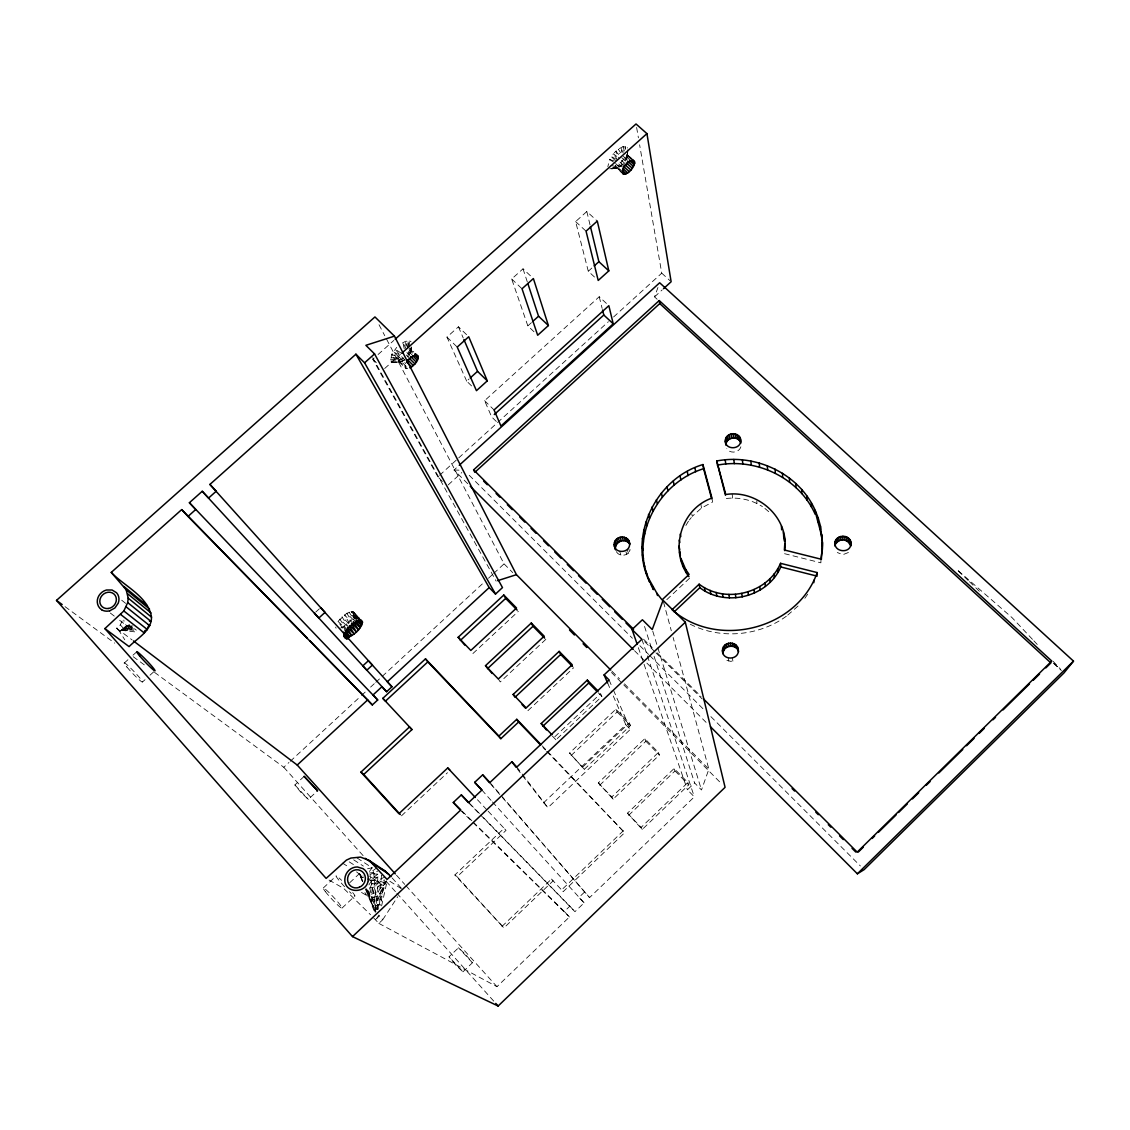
<?xml version="1.0" encoding="UTF-8"?>
<svg xmlns="http://www.w3.org/2000/svg" width="1130" height="1130" viewBox="0 0 1130 1130"><rect width="100%" height="100%" fill="white"/><g stroke="black" fill="none" stroke-linecap="round" stroke-linejoin="round"><path stroke-width="0.75" stroke-dasharray="5 3.75" d="M820.917 560.381L820.889 562.825L784.545 553.686M304.154 776.381L294.888 784.955L300.721 792.187L308.292 799.348L317.544 790.76M375.923 911.783L372.801 899.861L378.126 898.633L381.502 899.537L379.511 904.805L373.38 906.486C367.01 895.624 368.479 880.129 381.502 875.227L379.511 904.805L380.683 905.102L384.412 879.875L377.886 883.378L375.061 886.372C372.392 894.706 371.756 904.057 375.315 912.235L375.555 905.257L369.962 874.578L377.688 871.089M411.235 347.602L410.444 353.591L409.992 350.244L411.235 347.602L410.444 353.591M408.029 357.066L408.198 352.97L409.992 350.244L409.399 355.343L408.198 352.97M627.842 149.782L627.136 158.313L626.627 154.641M627.772 151.18L627.136 158.313M626.557 156.011L626.317 160.093L625.187 157.437L618.562 165.22L611.528 168.963L619.042 167.41L623.788 163.652M132.902 626.006L129.583 625.879L121.037 630.258L127.422 630.243L129.653 624.692L126.278 626.048L119.596 631.543L124.766 639.764M409.385 346.882L409.724 340.949L405.515 341.317L400.204 344.269M411.504 347.602L411.08 351.939L411.659 346.91M411.574 347.871L411.292 350.512L410.374 348.662L413.863 352.094M404.724 360.032L401.39 361.699L393.523 362.589L390.796 361.007L391.545 354.552L396.729 347.376M377.66 909.438L377.745 874.154L373.832 873.942L377.702 872.614M391.87 362.109L399.992 361.882L397.958 359.792L399.836 354.947L395.105 349.099L401.207 353.182M405.119 365.23L405.161 367.773L408.325 368.55L398.156 358.351L391.545 354.552L398.791 356.699L405.769 363.577M381.601 905.893L387.209 880.821M378.296 909.255L378.225 904.72L386.573 880.736M129.653 624.692L123.848 627.87L122.026 630.102L127.083 624.65M654.115 656.389L694.569 782.921L701.49 789.969L708.877 769.177L673.141 637.49M657.137 299.252L654.538 296.865L657.957 287.472M385.485 881.245L383.564 885.51L380.711 887.106C376.643 894.381 374.284 903.153 376.657 911.359L378.126 898.633L385.627 882.022M123.792 628.125L125.684 628.224L126.278 626.048L128.439 624.41M376.982 918.167L378.832 915.046L382.731 919.721L378.861 923.394L371.812 915.992M119.596 631.543L116.616 628.209L120.345 624.862L123.142 618.633M740.856 446.816C739.147 452.833 730.022 454.062 726.83 448.666M616.33 551.638C619.452 557.26 628.732 555.918 630.441 549.83M131.702 626.373L125.995 627.475C124.78 626.684 121.221 629.198 123.566 630.144L125.458 626.642L129.583 625.879M368.889 884.889L374.143 877.064L377.745 874.154L380.245 874.874M368.112 881.88L370.541 877.643L377.787 877.247M122.337 629.777L130.529 630.356L132.295 627.687L124.455 627.743L122.803 630.102L123.848 627.87M688.467 521.184L685.303 526.453L684.526 522.625M382.731 919.721L397.774 896.655M132.295 627.687L125.275 628.958L124.342 630.159L122.549 629.17M804.842 598.293L808.727 592.685M369.411 871.47L372.123 867.784L355.668 857.034M689.413 519.97L691.306 517.54M342.588 628.096L337.997 621.359L346.825 613.265L352.645 611.514L359.707 618.491M798.062 606.019L787.681 615.158M623.449 830.663L561.61 889.932L563.206 891.627L624.65 832.711L547.075 750.942M642.236 829.462L641.134 827.386L687.888 782.497L674.13 768.485L627.461 813.176L642.236 829.462L688.693 784.856L687.888 782.497M490.773 784.149L589.592 897.587L694.329 796.862L687.407 789.799L694.569 782.921M473.244 822.075L564.322 911.486L569.831 906.189L480.829 814.914M584.478 892.121L578.984 897.39L584.111 902.87L574.944 911.684L480.759 815.196M378.861 923.394L496.96 986.688L569.435 916.981L564.322 911.486M501.918 926.473L551.468 879.069L553.135 880.835L503.909 927.928L454.867 874.973L504.107 828.304L506.042 830.366L457.142 876.739L454.867 874.973M462.975 971.828L472.439 962.76L465.475 954.356L458.498 947.788L449.034 956.827L455.941 965.303L462.975 971.828L449.034 956.827M628.633 815.337L675.005 770.928L674.13 768.485M613.096 799.192L611.824 796.933L658.409 752.481L644.82 738.639L598.321 782.906L613.096 799.192L659.383 755.01L658.409 752.481M584.337 769.318L630.455 725.531L629.311 722.833L615.892 709.188L569.562 753.032L584.337 769.318L569.562 753.032M522.385 775.533L547.866 807.71L630.342 729.373L613.223 689.568M599.677 785.251L645.88 741.252L644.82 738.639M571.088 755.546L617.121 711.957L615.892 709.188M543.389 802.978L625.822 724.768L611.104 690.995M582.896 766.889L629.311 722.833M557.231 738.61L601.894 696.433L600.567 693.58L554.336 737.212L555.946 739.811L552.386 736.11M375.485 919.58L379.355 915.922L378.409 916.077M666.799 599.663L689.851 577.967M341.995 908.139L354.848 896.034M323.293 888.01L336.161 875.934M401.489 815.832L447.466 772.722M527.922 710.685L573.687 667.717M349.721 882.728L359.382 873.645L363.239 876.075M545.846 639.34L500.237 681.927L498.316 679.003M472.919 653.536L518.345 611.33M154.513 672.35L283.785 767.27L288.969 762.482M290.255 761.295L360.23 696.673M361.529 695.473L365.414 691.885M370.598 687.096L374.482 683.509M375.782 682.322L483.329 582.995M488.513 578.221L492.398 574.619M493.697 573.433L504.065 563.856L385.57 337.249M376.756 867.854L369.68 873.024L373.677 872.388L372.123 867.784L367.533 868.758M315.68 612.149L319.409 608.745M442.437 481.436L437.889 476.846L457.41 459.077M458.709 457.904L608.378 321.711M613.59 316.979L661.742 273.163L639.608 144.795M467.735 483.725L454.034 470.024L457.947 466.464M448.229 484.897L461.789 472.538M654.538 296.865L662.194 289.873M496.31 421.476L491.677 416.928L484.601 400.684L599.225 296.738L608.844 305.679M471.563 385.909L466.69 381.135L469.091 378.96M533.982 331.754L527.837 325.892L531.411 322.672M594.493 277.02L588.292 271.271L591.823 268.078M142.55 681.927L145.036 679.681M150.022 675.175L154.994 670.683M124.229 663.098L127.972 659.708M132.973 655.202L136.73 651.826M466.69 381.135L446.957 337.093L458.441 326.796L468.724 336.74M527.837 325.892L511.678 278.997L523.02 268.813L533.388 278.559M588.292 271.271L575.622 221.593L586.823 211.522L597.29 221.085M384.652 368.535L400.387 354.439M437.889 476.846L372.801 359.227L376.742 355.696M378.07 354.523L393.861 340.413M711.942 498.09L712.564 502.045L701.518 508.02L692.266 516.325L691.518 512.441M403.438 357.998L395.655 362.363L401.39 361.699L398.127 361.487L403 361.063L400.769 360.004L403.41 360.018M848.418 552.485L842.867 554.689L837.288 552.528M340.667 628.082C346.543 625.003 352.814 620.059 354.086 613.223L353.662 612.093L359.001 618.096M786.325 616.245C758.894 636.19 720.347 639.679 690.091 624.156M366.629 888.858L369.524 894.946L375.668 892.559L382.321 893.943M383.155 888.321L377.929 886.443L369.665 887.898L367.603 889.169L369.524 894.946M726.901 660.344L730.827 661.375L734.811 660.358M384.822 877.064L377.844 880.298L372.222 886.881L371.459 900.723L365.767 887.982M122.986 629.043L134.837 628.93L136.815 630.554L123.537 629.269M609.776 168.879L615.666 167.381L620.017 170.008M611.528 168.963L616.486 167.862L611.443 168.624M371.657 883.815L377.886 883.378L383.564 885.51M371.092 880.736L377.844 880.298L383.988 882.699L377.929 886.443L375.668 892.559L374.44 899.155L375.315 912.235L366.021 889.72M617.63 167.876L613.661 168.356L620.61 166.506L618.562 165.22L622.22 165.234L621.006 162.889M612.799 167.664L615.666 167.381L622.814 173.794M726.322 498.5C738.836 497.002 751.789 499.799 762.425 506.593M390.796 361.007L398.212 360.894L405.854 368.479M472.439 962.76L458.498 947.788M454.034 470.024L460.856 470.207M125.684 628.224L131.461 629.156M390.373 359.284L397.958 359.792L406.927 368.747M121.037 630.258L137.634 632.179M398.156 358.351L390.613 357.094L397.958 359.792M610.779 165.376L615.229 166.463L622.39 172.876M613.689 160.841L609.579 159.443L607.841 166.661M616.316 159.274L611.274 156.59L609.579 159.443L614.409 162.734M294.888 784.955L308.292 799.348M329.056 880.072L343.675 888.406L370.584 914.792M361.501 892.446L368.987 896.824M409.724 340.949L411.08 341.783M342.447 863.108L349.495 867.501M356.557 871.894L363.719 877.53M369.665 876.301L378.451 881.838M349.227 861.879L353.422 864.535M353.676 859.831L363.38 866.088M389.864 881.259L401.065 888.533M764.911 508.429L770.773 513.43M65.017 606.641L114.737 643.154M133.213 656.714L145.996 666.093M116.616 628.209L132.026 639.877M110.316 613.039L114.3 616.133M119.625 620.243L126.278 625.384M616.754 156.42L613.406 153.793L611.274 156.59L616.429 161.774M121.687 600.2L125.614 603.349M398.791 356.699L393.07 351.826L399.836 354.947L406.814 361.826M633.111 159.81L627.136 154.471L631.133 158.61M627.517 155.036L633.506 160.389M626.359 155.022L632.348 160.361M626.161 156.547L630.95 160.827M623.379 156.364L629.382 161.731M621.754 157.663L627.743 163.031M621.373 160.319L626.175 164.613M619.96 162.099L624.763 166.378M618.816 163.921L623.605 168.215M615.624 163.553L622.8 169.994M622.376 171.576L615.214 165.15L615.666 167.381M661.742 273.163L669.963 280.664M575.622 221.593L586.06 231.184M1053.598 663.352L1061.395 670.528M511.678 278.997L522.032 288.772M968.226 580.509L956.884 569.562L1012.113 617.7L1032.622 639.524M969.484 581.724L979.569 591.442M1053.909 663.183L1060.208 669.257M446.957 337.093L457.226 347.079M484.601 400.684L494.064 409.95M337.997 621.359L344.283 627.503M460.489 810.238L471.761 821.284M473.004 822.513L569.435 916.981M409.3 348.379L413.947 352.941M409.074 349.679L412.563 353.111M346.458 625.568L339.833 619.085L346.783 629.961M342.941 626.924L345.159 629.099M462.015 811.058L472.001 820.846M408.608 351.472L412.097 354.905M406.871 352.504L409.201 354.792M406.306 355.018L408.636 357.306M348.647 623.421L342.037 616.867L348.662 627.743M372.801 359.227L378.649 365.047M643.549 639.199L652.293 647.914M657.293 652.9L701.024 696.476M644.707 641.642L654.694 651.6M655.951 652.843L702.168 698.919M469.233 475.278L632.419 638.252M639.891 645.724L648.606 654.425M649.849 655.668L703.411 709.174M710.883 716.632L860.354 865.933M634.537 650.725L707.987 724.259M353.196 623.689L344.41 614.889L349.241 622.927M612.036 671.305L619.494 678.833M624.452 683.848L708.877 769.177M504.065 563.856L512.709 572.599M611.485 672.477L721.378 783.584M598.307 692.789L601.894 696.433M617.121 711.957L630.455 725.531M645.88 741.252L659.383 755.01M675.005 770.928L688.693 784.856M625.822 724.768L630.342 729.373M353.365 619.932L346.825 613.265L351.374 620.723M469.854 803.67L479.6 813.671M468.526 802.667L479.544 813.939M355.583 618.816L349.099 612.121L355.54 622.15M355.484 619.254L353.054 616.754L354.848 619.466M598.321 782.906L611.824 796.933M627.461 813.176L641.134 827.386M542.216 745.885L545.861 749.684M542.979 747.467L545.409 750.009M546.638 751.281L624.65 832.711M359.651 620.497L351.091 611.528L357.744 621.062M357.49 618.604L353.874 614.805L356.755 618.83M360.117 619.579L354.086 613.223L358.196 618.435M361.148 620.483L352.645 611.514L358.648 619.212M1033.837 640.809L1037.453 644.665M1053.132 661.347L1060.378 669.059M477.439 799.715L487.313 810.323M488.16 811.213L506.042 830.366M551.468 879.069L563.206 891.627M569.831 906.189L574.944 911.684M457.142 876.739L503.909 927.928M481.903 790.054L491.282 800.647M492.454 801.947L584.111 902.87M396.489 875.213L404.766 884.395M405.952 885.694L496.96 986.688M392.152 877.968L401.32 888.166M283.785 767.27L363.874 856.484M386.248 881.4L395.67 891.895M396.842 893.209L494.601 1002.084M618.647 154.457L615.808 151.265L618.322 149.132L623.124 146.589L626.571 146.858L627.517 148.016M120.345 624.862L123.311 628.209M353.662 612.093L359.199 618.364M489.911 782.525L500.223 794.418M501.367 795.746L589.592 897.587M362.518 881.598L359.382 873.645L364.693 880.44M517.13 768.668L521.34 774.163M516.848 767.044L521.128 772.652M522.187 774.05L547.866 807.71M617.573 159.952L613.406 153.793L615.808 151.265L618.972 158.172M362.702 881.683L359.382 873.645L364.764 881.965M620.638 152.833L618.322 149.132L619.664 153.609M372.688 357.645L496.155 581.145M379.03 324.748L384.751 335.695M406.277 349.17L402.916 342.517L404.54 350.201M362.716 881.471L359.382 873.645L362.998 881.259M359.382 873.645L362.928 881.612M607.601 682.958L610.398 689.385M609.112 680.006L612.531 687.972M623.181 153.03L620.836 147.55L621.641 152.197M458.441 326.796L463.215 337.927M366.049 889.282L373.38 906.486M335.624 627.094L336.076 628.181M365.668 889.55L374.468 911.811M638.351 647.674L643.479 662.547M644.043 664.2L687.407 789.799M641.897 639.283L646.869 654.214M647.419 655.88L694.329 796.862M407.902 348.534L405.515 341.317L405.981 346.034M523.02 268.813L527.3 281.893M619.706 551.384L620.879 555.042M644.538 626.43L651.982 649.736M625.978 551.85L626.74 554.293M652.759 631.204L701.49 789.969M627.235 549.448L628.365 553.121M628.506 547.923L629.622 551.61M624.353 151.01L623.124 146.589L623.506 151.279M663.508 602.036L671.305 630.738M369.665 887.898L372.801 899.861M599.225 296.738L602.135 308.377M586.823 211.522L590.044 224.912M409.004 346.853L407.845 340.794L407.888 346.995M728.257 658.013L728.794 661.107M636.614 127.45L638.408 137.846M700.84 504.093L701.518 508.02M732.381 658.027L732.89 661.107M625.582 149.414L625.074 146.377L625.116 149.4M732.155 494.093L732.65 498.09M373.677 872.388L377.335 909.466M756.775 500.901L757.001 503.542M625.187 157.437L625.187 160.418M352.701 892.531A13.715 1.144 47.1 0 1 349.438 891.683M344.608 886.725A13.715 1.144 47.1 0 1 336.246 876.47A13.715 1.144 47.1 0 1 341.627 880.355M129.922 626.966A8.39 7.543 -42.5 0 1 123.82 620.102M370.019 880.581A8.927 8.447 -56.5 0 1 380.937 885.496A8.927 8.447 -56.5 0 1 375.555 896.909A8.927 8.447 -56.5 0 1 364.651 891.994M126.998 667.138A13.207 1.144 46.3 0 0 142.267 682.068A13.207 1.144 46.3 0 0 130.896 668.367A13.207 1.144 46.3 0 0 126.998 667.138M325.369 891.598A13.73 1.285 47.1 0 0 341.43 908.026A13.73 1.285 47.1 0 0 331.09 894.607A13.73 1.285 47.1 0 0 325.369 891.598"/><path stroke-width="1.5" d="M822.16 551.285C824.067 537.075 817.484 523.769 815.21 510.407C799.009 473.555 755.631 453.384 716.702 460.998L725.418 495.166M817.159 574.958L817.174 572.571L780.548 563.319C767.581 593.674 725.149 604.126 699.131 584.182L672.039 609.72C717.126 649.355 797.215 629.678 817.174 572.571M634.721 163.116L633.506 160.389C627.729 161.039 621.514 167.918 622.814 173.794L623.633 174.274C629.17 173.78 633.266 168.144 634.721 163.116L631.133 159.923M818.219 522.004L818.247 518.119L815.21 510.407M820.422 529.942L820.451 526.1L818.247 518.119M821.793 538.078L820.451 526.1M821.835 534.278L822.4 542.555L821.355 559.534M822.343 546.313L822.4 542.555M834.999 546.03C832.09 533.148 853.969 533.417 850.763 545.974M835.211 545.352L836.129 539.801M835.988 543.558L837.231 542.033L837.372 538.247M837.231 542.033L838.856 540.846L839.011 537.061M688.989 576.71C668.946 550.748 680.797 508.952 711.942 498.09L702.917 464.557C655.188 478.781 627.574 536.877 649.736 582.218L645.823 570.961M838.856 540.846L840.748 540.098L840.904 536.298M646.84 574.506C632.108 531.185 660.768 481.889 703.595 468.696L702.917 464.557M840.748 540.098L842.782 539.843L842.952 536.058M850.636 541.538L850.41 545.31L848.362 541.99L844.816 540.084L845 536.284M846.709 540.818L846.921 537.018M848.362 541.99L848.559 538.205M849.619 543.53L849.845 539.745M784.757 550.663L784.799 543.883L784.361 549.985L820.931 559.166L822.103 550.889M111.249 572.416C124.371 586.272 148.242 596.358 151.505 617.135C151.547 630.921 137.479 638.026 129.088 646.614L104.892 628.591L123.848 610.963L127.704 602.601L128.199 598.137L126.179 589.818L111.249 572.416L181.676 509.616L307.318 638.168M850.918 543.474C851.031 554.392 832.429 552.231 835.338 541.595M722.466 650.583C722.324 640.724 738.695 640.682 738.37 650.626C738.526 660.485 722.141 660.527 722.466 650.583L723.031 653.705C722.875 645.075 736.633 643.351 738.596 651.77M409.936 367.9C413.891 365.484 418.707 361.332 418.015 356.233L417.337 355.512C412.959 354.566 409.3 358.733 406.814 361.826M725.319 440.841C725.291 431.66 740.8 431.321 740.687 440.686C740.757 449.895 725.206 450.206 725.319 440.841L725.856 445.107C725.841 437.013 738.822 435.262 740.885 443.115M614.212 544.293C614.212 534.928 629.989 534.575 629.636 544.222C629.678 553.615 613.858 553.954 614.212 544.293L615.624 549.872L614.423 546.186M615.426 547.979C615.483 540.733 626.331 537.88 629.848 544.264L628.718 540.55M368.225 879.098C368.225 894.127 343.336 894.353 344.876 878.702A12.19 11.498 -55.6 0 1 357.334 866.964L363.083 868.673A12.19 11.498 -55.6 0 1 368.225 879.098M610.793 670.048L516.438 574.676L394.455 336.133L365.88 345.314L374.553 353.916L502.483 587.6L495.505 594.055L364.58 362.815L355.922 354.184L209.912 484.431L345.286 635.018C343.054 641.063 353.817 638.944 344.226 634.241M345.229 635.159L344.41 634.085C347.645 627.701 353.704 621.218 361.148 620.483L362.518 622.122C360.993 629.396 354.199 634.919 347.546 637.574L343.619 632.15M699.131 584.182L699.823 587.685C725.686 607.516 767.877 597.12 780.759 566.949L780.548 563.319M459.246 465.277L659.666 282.768L1073.5 661.121L1063.994 672.915L864.097 869.662L857.373 873.801L710.473 726.745M858.292 852.062L863.334 847.119M872.148 838.474L874.662 836.002M878.434 832.287L896.062 814.984M898.576 812.512L907.39 803.854M912.419 798.91L918.718 792.737M926.261 785.322L930.047 781.607M938.846 772.948L962.774 749.473M966.546 745.758L974.102 738.342M979.131 733.398L984.174 728.455M992.973 719.796L995.502 717.324M1003.045 709.908L1029.487 683.947M1033.258 680.246L1039.544 674.059M1045.843 667.886L1050.886 662.943L659.765 303.575L659.228 300.566L473.625 469.868L474.84 472.312L659.765 303.575M857.373 873.801L1073.5 661.121M394.455 336.133L374.948 316.937L56.5 600.383L352.518 936.601L498.132 1006.025L725.079 787.327L685.317 622.235L663.056 600.341L652.25 629.537L642.405 619.763L632.066 629.495L637.207 644.368M352.518 936.601L685.317 622.235M104.892 628.591L326.132 878.406L346.43 860.1L350.907 858.051L360.47 857.105L369.27 860.467L387.067 879.437L460.489 810.238L453.285 802.484L461.323 794.913L468.639 802.413M461.323 794.913L468.526 802.667L481.903 790.054L474.685 782.341L482.68 774.827L489.911 782.525L511.876 761.804L516.848 767.044L609.112 680.006L604.084 674.921L641.897 639.283L632.066 629.495M546.44 729.938L541.185 723.539L587.332 680.105L598.166 691.122M542.866 726.223L588.73 683.029L587.332 680.105M674.186 611.853L699.823 587.685M450.023 770.335L447.748 767.92L398.904 813.699L360.922 772.129L409.498 726.929L411.984 729.57L363.719 774.502L360.922 772.129M516.763 719.316L518.599 722.014L500.844 738.681L498.909 736.082L516.763 719.316L541.002 744.614M513.161 694.427L559.138 651.374L572.204 664.694L526.142 707.931L513.161 694.427L514.998 697.267L560.692 654.468L559.138 651.374M485.476 665.683L531.284 623.025L544.194 636.176L498.316 679.003L485.476 665.683L492.129 673.494M487.482 668.678L533.007 626.274L531.284 623.025M133.425 640.936L297.218 765.038L367.674 699.922L372.335 704.936L377.702 699.979L373.027 694.964L381.94 686.715L386.615 691.715L391.955 686.786L347.546 637.574L348.266 638.521M355.922 354.184L489.177 587.6L387.279 681.786L391.955 686.786M411.984 729.57L382.816 698.34L425.487 658.861L498.909 736.082M425.487 658.861L427.846 661.883L385.457 701.137L382.816 698.34M458.159 637.292L503.796 595.03L516.537 608.011L470.829 650.456L458.159 637.292L464.896 645.202M460.32 640.442L505.661 598.42L503.796 595.03M613.223 323.816L500.957 426.024L494.064 409.95L608.844 305.679L613.223 323.816L603.801 315.016L602.544 310.03M663.48 288.715L671.135 281.737L646.939 133.623L636.02 123.975L395.175 339.226M494.276 414.555L603.801 315.016M470.306 377.872L477.524 371.346L463.893 339.523M532.597 321.584L538.544 316.216L527.837 283.517M594.168 265.96L598.886 261.694L590.439 226.579M487.298 380.852L476.45 390.683L457.226 347.079L468.724 336.74L487.298 380.852L477.524 371.346M548.403 325.539L537.668 335.257L522.032 288.772L533.388 278.559L548.403 325.539L538.544 316.216M608.816 270.861L598.208 280.466L586.06 231.184L597.29 221.085L608.816 270.861L598.886 261.694M401.701 353.266L646.939 133.623M181.676 509.616L188.004 516.424L195.716 509.531L189.388 502.723L202.228 491.282L208.57 498.062L216.254 491.197L209.912 484.431M364.58 362.815L374.553 353.916M147.677 627.291L149.64 625.653L126.235 606.937M109.723 610.793L114.879 607.997L118.24 603.166A11.441 10.227 -42.1 0 0 116.588 592.77L112.054 590.001L106.474 590.001A11.427 10.198 -42.1 0 0 97.971 597.601C96.304 601.866 97.604 607.22 101.615 609.706M497.709 580.65L516.438 574.676M717.282 465.165C755.998 457.594 799.108 477.693 815.21 514.334M842.782 539.843L844.816 540.084M780.759 566.949L817.159 576.159M149.4 621.006L151.053 621.443L127.704 602.601M381.22 868.998L385.259 871.117L390.994 876.696M148.355 624.791L149.64 625.653M365.089 858.277L388.706 874.14M369.27 860.467L385.259 871.117M56.5 600.383L62.178 604.55M120.656 614.466L144.273 632.941L144.739 630.78L147.352 629.551L123.848 610.963M128.199 598.137L151.505 617.135M127.676 593.815L150.996 612.94M123.777 586.357L147.183 605.694M126.179 589.818L149.527 609.056M632.334 159.683L634.721 161.816M629.523 160.446L634.283 164.712M627.517 161.152L633.464 166.477M626.373 162.96L632.334 168.285M624.975 164.726L630.921 170.051M623.407 166.294L629.354 171.619M622.983 168.638L627.743 172.904M622.616 170.616L626.175 173.808M622.39 172.141L624.777 174.274M659.228 300.566L1051.79 661.05L857.204 852.119L703.524 698.962M415.699 353.958L418.015 356.233M414.781 353.93L418.255 357.348M414.555 355.357L418.029 358.775M347.842 627.772L354.128 633.944L349.297 625.992M346.26 630.173L351.783 635.597L347.178 628.252M343.859 635.357L347.221 638.662L344.029 634.919M453.285 802.484L460.772 809.829M412.761 355.865L417.38 360.413M410.543 356.473L416.334 362.165M409.187 358.21L414.964 363.902M407.591 359.806L413.368 365.499M407.04 362.306L411.659 366.869M345.102 632.461L349.537 636.84L344.834 629.763M350.187 625.808L356.416 631.981L351.501 623.873M473.625 469.868L633.563 629.241M483.584 481.027L487.341 484.77M496.084 493.485L499.827 497.214M507.314 504.686L512.314 509.672M519.814 517.13L524.8 522.116M531.043 528.346L536.044 533.318M543.544 540.79L548.53 545.776M554.774 552.005L561.031 558.22M567.274 564.449L573.517 570.678M578.518 575.65L586.004 583.122M591.004 588.109L597.247 594.338M602.248 599.31L609.734 606.782M614.734 611.768L622.22 619.226M625.978 622.969L632.221 629.198M792.088 788.556L794.588 791.057M815.818 812.216L818.318 814.702M828.304 824.66L830.804 827.16M839.548 835.875L843.305 839.604M852.034 848.319L855.791 852.062M470.221 486.225L633.294 649.482M352.32 623.647L358.507 629.82L353.393 621.641M569.506 630.017L574.45 635.018M583.08 643.761L586.795 647.504M505.661 598.42L517.187 610.158M533.007 626.274L544.674 638.153M560.692 654.468L572.514 666.502M588.73 683.029L597.106 691.56M489.177 587.6L495.505 594.055M355.357 622.658L360.244 627.63L355.752 620.822M344.579 634.707L348.111 638.323M309.775 640.682L367.674 699.922M188.004 516.424L372.335 704.936M356.699 620.511L361.558 625.526L357.716 620.172M344.339 636.19L346.74 638.676M541.185 723.539L551.948 734.726M522.046 704.597L525.577 708.256M518.599 722.014L540.536 744.91M343.774 636.204L345.964 638.492L343.76 636.049M358.704 619.861L362.32 623.661L359.227 619.749M189.388 502.723L377.702 699.979M427.846 661.883L500.844 738.681M360.117 619.579L362.518 622.122L360.315 619.621M320.652 607.615L325.087 612.333L318.858 618.025L314.437 613.293M344.41 634.085L345.286 635.018M474.685 782.341L481.903 790.054M447.748 767.92L475.32 797.469M202.228 491.282L386.615 691.715M363.719 774.502L400.317 814.546M297.218 765.038L395.316 873.9M495.788 1003.398L498.132 1006.025M482.68 774.827L489.615 782.822M648.719 578.701L656.869 593.236L662.039 599.875L689.088 574.421L685.642 569.336L680.825 558.135L681.63 561.765M511.876 761.804L516.085 767.298M650.47 583.702L653.408 589.634L652.434 586.159M784.983 547.626C787.723 516.014 756.436 489.516 725.799 494.516L716.702 460.998M604.084 674.921L607.601 682.958M614.551 542.372L615.751 546.087M615.37 540.592L616.57 544.307M616.641 539.067L617.827 542.795M618.265 537.908L619.452 541.637M620.144 537.16L621.316 540.889M622.15 536.905L623.308 540.634M624.141 537.131L625.286 540.875M625.978 537.866L627.108 541.595M627.545 539.024L628.661 542.753M643.719 562.966L644.75 566.568M642.447 554.83L643.493 558.474M642.01 546.595L643.055 550.296M656.869 593.236L657.505 595.524M642.405 538.374L643.436 542.103M643.62 530.224L644.651 534.01M703.595 468.696L711.66 498.711M645.654 522.23L646.671 526.043M648.479 514.447L649.482 518.303M652.081 506.946L653.055 510.845M656.389 499.799L657.335 503.754M661.403 493.076L662.307 497.059M679.525 552.189L680.331 555.861L679.935 551.341M678.989 546.143L679.808 549.844M682.873 563.87L683.664 567.472M679.243 540.084L679.794 542.57M685.642 569.336L686.418 572.91M667.039 486.832L667.929 490.844M680.26 534.08L680.797 536.581M673.296 481.126L674.13 485.166M680.062 475.998L680.853 480.081M704.428 587.6L705.092 591.075M783.528 535.592L784.644 541.553L784.46 537.781M687.294 471.507L688.043 475.603M710.149 590.369L710.784 593.829M722.762 648.592L723.327 651.727M723.581 646.741L724.146 649.891M724.867 645.159L725.418 648.309M694.936 467.665L695.656 471.789M716.194 592.459L716.787 595.92M726.519 643.945L727.07 647.109M728.455 643.182L728.977 646.36M730.517 642.928L731.025 646.106M722.466 593.829L723.031 597.276M732.565 643.196L733.059 646.36M734.472 643.959L734.966 647.123M728.878 594.451L729.401 597.897M736.11 645.188L736.591 648.352M737.353 646.784L737.834 649.934M735.362 594.338L735.842 597.784M741.774 593.462L742.226 596.923M725.22 459.854L725.757 464.02M725.615 438.977L726.138 443.271M726.406 437.254L726.929 441.548M727.635 435.756L728.158 440.05M729.245 434.598L729.754 438.906M748.046 591.866L748.456 595.326M731.11 433.864L731.604 438.172M733.822 459.472L734.302 463.653M733.088 433.609L733.568 437.917M735.079 433.821L735.545 438.143M754.091 589.549L754.459 593.024M736.915 434.527L737.381 438.836M738.497 435.643L738.949 439.951M740.447 438.836L740.743 441.689M742.396 459.896L742.82 464.077M739.698 437.112L740.15 441.42M759.798 586.555L760.123 590.044M750.885 461.082L751.266 465.249M765.067 582.911L765.377 586.428M759.233 463.032L759.558 467.199M769.855 578.715L770.123 582.247M767.327 465.744L767.609 469.896M774.078 573.998L774.318 577.557M777.652 568.828L777.878 572.43M775.095 469.176L775.335 473.315M781.452 526.001L781.649 529.829M783.33 531.792L783.457 534.335M782.483 473.3L782.68 477.411M789.432 478.089L789.588 482.185M795.859 483.513L795.958 487.581M801.707 489.516L801.777 493.542M806.905 496.042L806.947 500.039M811.425 503.02L811.453 506.989M813.826 580.34L813.826 582.699M109.652 610.836A11.441 10.227 -42.1 0 1 101.573 609.748M372.434 665.047L366.84 670.203L362.801 665.881L368.394 660.725L372.434 665.047M317.544 790.76L304.154 776.381L317.544 790.76M108.24 608.519A8.687 7.769 -42.1 0 0 115.189 595.411A8.687 7.769 -42.1 0 0 100.838 597.247A8.687 7.769 -42.1 0 0 108.24 608.519M359.34 887.29A9.266 8.743 -55.6 0 0 362.349 871.682A9.266 8.743 -55.6 0 0 347.729 877.558A9.266 8.743 -55.6 0 0 359.34 887.29M139.555 655.81A13.193 1.031 46.3 0 0 154.739 670.796A13.193 1.031 46.3 0 0 143.312 657.18A13.193 1.031 46.3 0 0 139.555 655.81"/></g></svg>
